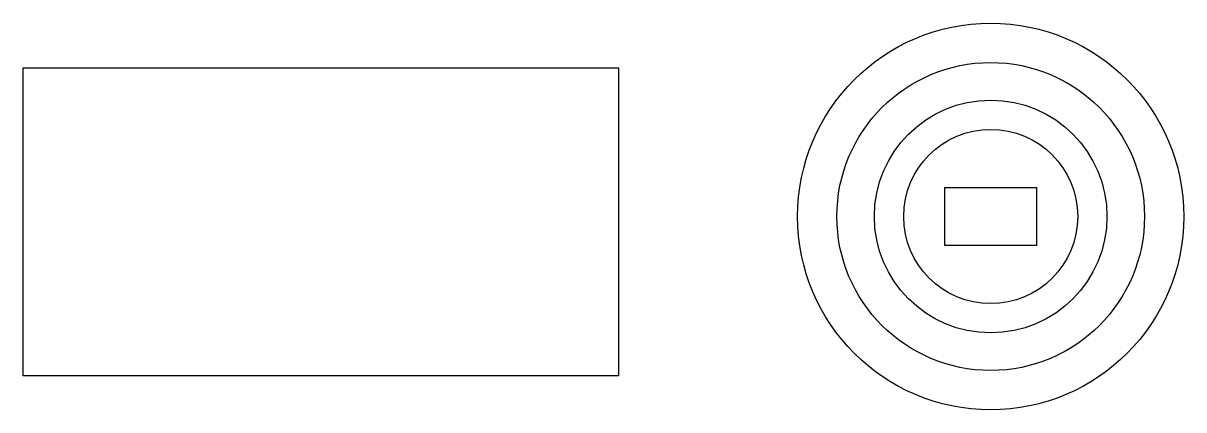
# Model space of a CAD drawing. Header units: millimetres. Extents: x 313.5 to 394.5, y 167.6 to 194.6.
import ezdxf

# ---------------------------------------------------------------- set-up
doc = ezdxf.new("R2010")
doc.units = ezdxf.units.MM

msp = doc.modelspace()

# ---------------------------------------------------------------- linework, layer by layer
msp.add_lwpolyline([(313.464, 191.449), (355.055, 191.449), (355.055, 169.961), (313.464, 169.961)], close=True)
at = {"color": 4}
msp.add_lwpolyline([(377.848, 183.113), (384.244, 183.113), (384.244, 179.043), (377.848, 179.043)], close=True, dxfattribs=at)
at = {"color": 2}
msp.add_circle((381.046, 181.078), 13.488, dxfattribs=at)
at = {"color": 1}
msp.add_circle((381.046, 181.078), 10.745, dxfattribs=at)
msp.add_circle((381.046, 181.078), 8.124)
at = {"color": 3}
msp.add_circle((381.046, 181.078), 6.079, dxfattribs=at)

doc.saveas('drawing.dxf')
